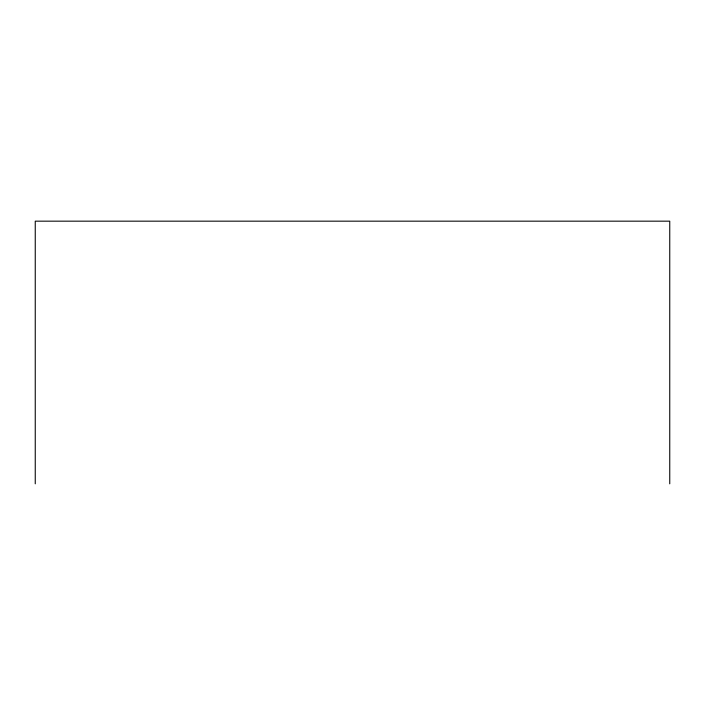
<?xml version="1.0" encoding="UTF-8"?>
<svg xmlns="http://www.w3.org/2000/svg" width="705" height="705" viewBox="0 0 705 705"><rect width="100%" height="100%" fill="white"/><g stroke="black" fill="none" stroke-linecap="round" stroke-linejoin="round"><path stroke-width="1.06" d="M669.75 483.833L669.75 221.167L35.25 221.167L35.25 483.833"/></g></svg>
